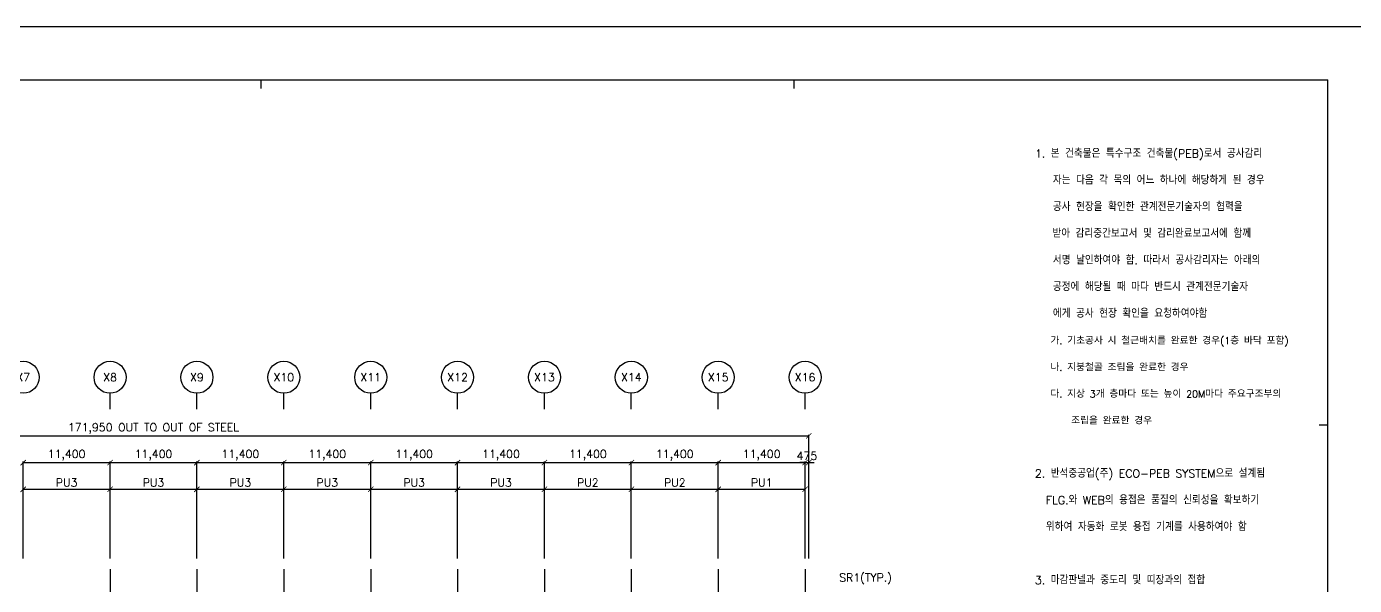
# Model space of a CAD drawing. Header units: metres. Extents: x -297536 to 1852864, y -630451 to -422551.
# Drawn here: x 994724 to 1168964, y -495915 to -422551 of the extents above; entities that cross this region are included whole.
import ezdxf
from ezdxf.enums import TextEntityAlignment as Align

# ---------------------------------------------------------------- set-up
doc = ezdxf.new("R2010")
doc.units = ezdxf.units.M
doc.header["$LTSCALE"] = 700
doc.linetypes.add('CEN', pattern=[62, 60, -1, 0, -1])
for name, color, linetype in [('CEN', 152, 'CEN'), ('DIM', 7, 'Continuous'), ('SYM', 7, 'Continuous'), ('TEX', 3, 'Continuous'), ('된장공장-1$0$WID', 4, 'Continuous')]:
    doc.layers.add(name, color=color, linetype=linetype)
doc.styles.add('HGTXT', font='romans.shx', dxfattribs={"bigfont": 'WHGTXT.shx'})
doc.styles.add('WHGTXT', font='romans.shx', dxfattribs={"bigfont": 'WHGTXT.shx'})
doc.dimstyles.new('KJ', dxfattribs={"dimscale": 700, "dimtxt": 1.5, "dimasz": 1, "dimexe": 0.18, "dimexo": 2, "dimgap": 0.5, "dimtad": 1, "dimdec": 0, "dimzin": 0, "dimdsep": 46, "dimlunit": 6, "dimtxsty": 'HGTXT', "dimblk": 'ARCHTICK', "dimcen": 0.09, "dimclrt": 3, "dimadec": 0, "dimazin": 0, "dimtfac": 1, "dimtdec": 0, "dimtix": 1, "dimtmove": 0, "dimatfit": 0, "dimldrblk": 'OBLIQUE', "dimfxl": 1, "dimtolj": 1, "dimtzin": 0, "dimarcsym": 0})

# ---------------------------------------------------------------- blocks, each defined once
blk = doc.blocks.new('_ArchTick')
at = {"color": 0, "linetype": 'ByBlock', "const_width": 0.15}
blk.add_lwpolyline([(-0.5, -0.5), (0.5, 0.5)], dxfattribs=at)
blk = doc.blocks.new('*D520')
at = {"layer": 'Defpoints', "color": 0, "transparency": 16777216}
for p in [(1097355, -479790), (1096880, -493790), (1097355, -493790)]:
    blk.add_point(p, dxfattribs=at)
at = {"layer": 'DIM', "color": 0, "lineweight": -2, "transparency": 16777216}
for p, q in [((1096880, -479790), (1096180, -479790)), ((1096880, -492390), (1096880, -479664)), ((1096880, -479790), (1097355, -479790)), ((1097355, -492390), (1097355, -479664)), ((1097355, -479790), (1098055, -479790))]:
    blk.add_line(p, q, dxfattribs=at)
at = {"layer": 'DIM', "color": 0, "lineweight": -2, "transparency": 16777216, "xscale": 700, "yscale": 700, "zscale": 700}
blk.add_blockref('_ArchTick', (1096880, -479790), dxfattribs=at)
at = {"layer": 'DIM', "color": 0, "lineweight": -2, "transparency": 16777216, "xscale": 700, "yscale": 700, "zscale": 700, "rotation": 180}
blk.add_blockref('_ArchTick', (1097355, -479790), dxfattribs=at)
at = {"layer": 'DIM', "color": 3, "transparency": 16777216, "insert": (1097118, -478915), "char_height": 1050, "attachment_point": 5, "style": 'HGTXT'}
blk.add_mtext('\\A1;475', dxfattribs=at)
blk = doc.blocks.new('_Oblique')
at = {"color": 0, "linetype": 'ByBlock', "lineweight": -2}
blk.add_line((-0.5, -0.5), (0.5, 0.5), dxfattribs=at)
blk = doc.blocks.new('*D521')
at = {"layer": 'Defpoints', "color": 0, "transparency": 16777216}
for p in [(1097355, -476290), (925405, -493790), (1097355, -493790)]:
    blk.add_point(p, dxfattribs=at)
at = {"layer": 'DIM', "color": 0, "lineweight": -2, "transparency": 16777216}
for p, q in [((925405, -492390), (925405, -476164)), ((925405, -476290), (1097355, -476290)), ((1097355, -492390), (1097355, -476164))]:
    blk.add_line(p, q, dxfattribs=at)
at = {"layer": 'DIM', "color": 0, "lineweight": -2, "transparency": 16777216, "xscale": 700, "yscale": 700, "zscale": 700, "rotation": 180}
blk.add_blockref('_ArchTick', (925405, -476290), dxfattribs=at)
at = {"layer": 'DIM', "color": 0, "lineweight": -2, "transparency": 16777216, "xscale": 700, "yscale": 700, "zscale": 700}
blk.add_blockref('_ArchTick', (1097355, -476290), dxfattribs=at)
at = {"layer": 'DIM', "color": 3, "transparency": 16777216, "insert": (1011380, -475315), "char_height": 1050, "attachment_point": 5, "style": 'HGTXT'}
blk.add_mtext('\\A1;\\A1;171,950 OUT TO OUT OF STEEL', dxfattribs=at)
blk = doc.blocks.new('*D522')
at = {"layer": 'Defpoints', "color": 0, "transparency": 16777216}
for p in [(1005680, -479790), (994280, -493790), (1005680, -493790)]:
    blk.add_point(p, dxfattribs=at)
at = {"layer": 'DIM', "color": 0, "lineweight": -2, "transparency": 16777216}
for p, q in [((994280, -492390), (994280, -479664)), ((994280, -479790), (1005680, -479790)), ((1005680, -492390), (1005680, -479664))]:
    blk.add_line(p, q, dxfattribs=at)
at = {"layer": 'DIM', "color": 0, "lineweight": -2, "transparency": 16777216, "xscale": 700, "yscale": 700, "zscale": 700, "rotation": 180}
blk.add_blockref('_ArchTick', (994280, -479790), dxfattribs=at)
at = {"layer": 'DIM', "color": 0, "lineweight": -2, "transparency": 16777216, "xscale": 700, "yscale": 700, "zscale": 700}
blk.add_blockref('_ArchTick', (1005680, -479790), dxfattribs=at)
at = {"layer": 'DIM', "color": 3, "transparency": 16777216, "insert": (999980, -478815), "char_height": 1050, "attachment_point": 5, "style": 'HGTXT'}
blk.add_mtext('\\A1;11,400', dxfattribs=at)
blk = doc.blocks.new('*D487')
at = {"layer": 'Defpoints', "color": 0, "transparency": 16777216}
for p in [(1017080, -479790), (1005680, -493790), (1017080, -493790)]:
    blk.add_point(p, dxfattribs=at)
at = {"layer": 'DIM', "color": 0, "lineweight": -2, "transparency": 16777216}
for p, q in [((1005680, -492390), (1005680, -479664)), ((1005680, -479790), (1017080, -479790)), ((1017080, -492390), (1017080, -479664))]:
    blk.add_line(p, q, dxfattribs=at)
at = {"layer": 'DIM', "color": 0, "lineweight": -2, "transparency": 16777216, "xscale": 700, "yscale": 700, "zscale": 700, "rotation": 180}
blk.add_blockref('_ArchTick', (1005680, -479790), dxfattribs=at)
at = {"layer": 'DIM', "color": 0, "lineweight": -2, "transparency": 16777216, "xscale": 700, "yscale": 700, "zscale": 700}
blk.add_blockref('_ArchTick', (1017080, -479790), dxfattribs=at)
at = {"layer": 'DIM', "color": 3, "transparency": 16777216, "insert": (1011380, -478815), "char_height": 1050, "attachment_point": 5, "style": 'HGTXT'}
blk.add_mtext('\\A1;11,400', dxfattribs=at)
blk = doc.blocks.new('*D488')
at = {"layer": 'Defpoints', "color": 0, "transparency": 16777216}
for p in [(1028480, -479790), (1017080, -493790), (1028480, -493790)]:
    blk.add_point(p, dxfattribs=at)
at = {"layer": 'DIM', "color": 0, "lineweight": -2, "transparency": 16777216}
for p, q in [((1017080, -492390), (1017080, -479664)), ((1017080, -479790), (1028480, -479790)), ((1028480, -492390), (1028480, -479664))]:
    blk.add_line(p, q, dxfattribs=at)
at = {"layer": 'DIM', "color": 0, "lineweight": -2, "transparency": 16777216, "xscale": 700, "yscale": 700, "zscale": 700, "rotation": 180}
blk.add_blockref('_ArchTick', (1017080, -479790), dxfattribs=at)
at = {"layer": 'DIM', "color": 0, "lineweight": -2, "transparency": 16777216, "xscale": 700, "yscale": 700, "zscale": 700}
blk.add_blockref('_ArchTick', (1028480, -479790), dxfattribs=at)
at = {"layer": 'DIM', "color": 3, "transparency": 16777216, "insert": (1022780, -478815), "char_height": 1050, "attachment_point": 5, "style": 'HGTXT'}
blk.add_mtext('\\A1;11,400', dxfattribs=at)
blk = doc.blocks.new('*D489')
at = {"layer": 'Defpoints', "color": 0, "transparency": 16777216}
for p in [(1039880, -479790), (1028480, -493790), (1039880, -493790)]:
    blk.add_point(p, dxfattribs=at)
at = {"layer": 'DIM', "color": 0, "lineweight": -2, "transparency": 16777216}
for p, q in [((1028480, -492390), (1028480, -479664)), ((1028480, -479790), (1039880, -479790)), ((1039880, -492390), (1039880, -479664))]:
    blk.add_line(p, q, dxfattribs=at)
at = {"layer": 'DIM', "color": 0, "lineweight": -2, "transparency": 16777216, "xscale": 700, "yscale": 700, "zscale": 700, "rotation": 180}
blk.add_blockref('_ArchTick', (1028480, -479790), dxfattribs=at)
at = {"layer": 'DIM', "color": 0, "lineweight": -2, "transparency": 16777216, "xscale": 700, "yscale": 700, "zscale": 700}
blk.add_blockref('_ArchTick', (1039880, -479790), dxfattribs=at)
at = {"layer": 'DIM', "color": 3, "transparency": 16777216, "insert": (1034180, -478815), "char_height": 1050, "attachment_point": 5, "style": 'HGTXT'}
blk.add_mtext('\\A1;11,400', dxfattribs=at)
blk = doc.blocks.new('*D490')
at = {"layer": 'Defpoints', "color": 0, "transparency": 16777216}
for p in [(1051280, -479790), (1039880, -493790), (1051280, -493790)]:
    blk.add_point(p, dxfattribs=at)
at = {"layer": 'DIM', "color": 0, "lineweight": -2, "transparency": 16777216}
for p, q in [((1039880, -492390), (1039880, -479664)), ((1039880, -479790), (1051280, -479790)), ((1051280, -492390), (1051280, -479664))]:
    blk.add_line(p, q, dxfattribs=at)
at = {"layer": 'DIM', "color": 0, "lineweight": -2, "transparency": 16777216, "xscale": 700, "yscale": 700, "zscale": 700, "rotation": 180}
blk.add_blockref('_ArchTick', (1039880, -479790), dxfattribs=at)
at = {"layer": 'DIM', "color": 0, "lineweight": -2, "transparency": 16777216, "xscale": 700, "yscale": 700, "zscale": 700}
blk.add_blockref('_ArchTick', (1051280, -479790), dxfattribs=at)
at = {"layer": 'DIM', "color": 3, "transparency": 16777216, "insert": (1045580, -478815), "char_height": 1050, "attachment_point": 5, "style": 'HGTXT'}
blk.add_mtext('\\A1;11,400', dxfattribs=at)
blk = doc.blocks.new('*D491')
at = {"layer": 'Defpoints', "color": 0, "transparency": 16777216}
for p in [(1062680, -479790), (1051280, -493790), (1062680, -493790)]:
    blk.add_point(p, dxfattribs=at)
at = {"layer": 'DIM', "color": 0, "lineweight": -2, "transparency": 16777216}
for p, q in [((1051280, -492390), (1051280, -479664)), ((1051280, -479790), (1062680, -479790)), ((1062680, -492390), (1062680, -479664))]:
    blk.add_line(p, q, dxfattribs=at)
at = {"layer": 'DIM', "color": 0, "lineweight": -2, "transparency": 16777216, "xscale": 700, "yscale": 700, "zscale": 700, "rotation": 180}
blk.add_blockref('_ArchTick', (1051280, -479790), dxfattribs=at)
at = {"layer": 'DIM', "color": 0, "lineweight": -2, "transparency": 16777216, "xscale": 700, "yscale": 700, "zscale": 700}
blk.add_blockref('_ArchTick', (1062680, -479790), dxfattribs=at)
at = {"layer": 'DIM', "color": 3, "transparency": 16777216, "insert": (1056980, -478815), "char_height": 1050, "attachment_point": 5, "style": 'HGTXT'}
blk.add_mtext('\\A1;11,400', dxfattribs=at)
blk = doc.blocks.new('*D492')
at = {"layer": 'Defpoints', "color": 0, "transparency": 16777216}
for p in [(1074080, -479790), (1062680, -493790), (1074080, -493790)]:
    blk.add_point(p, dxfattribs=at)
at = {"layer": 'DIM', "color": 0, "lineweight": -2, "transparency": 16777216}
for p, q in [((1062680, -492390), (1062680, -479664)), ((1062680, -479790), (1074080, -479790)), ((1074080, -492390), (1074080, -479664))]:
    blk.add_line(p, q, dxfattribs=at)
at = {"layer": 'DIM', "color": 0, "lineweight": -2, "transparency": 16777216, "xscale": 700, "yscale": 700, "zscale": 700, "rotation": 180}
blk.add_blockref('_ArchTick', (1062680, -479790), dxfattribs=at)
at = {"layer": 'DIM', "color": 0, "lineweight": -2, "transparency": 16777216, "xscale": 700, "yscale": 700, "zscale": 700}
blk.add_blockref('_ArchTick', (1074080, -479790), dxfattribs=at)
at = {"layer": 'DIM', "color": 3, "transparency": 16777216, "insert": (1068380, -478815), "char_height": 1050, "attachment_point": 5, "style": 'HGTXT'}
blk.add_mtext('\\A1;11,400', dxfattribs=at)
blk = doc.blocks.new('*D493')
at = {"layer": 'Defpoints', "color": 0, "transparency": 16777216}
for p in [(1085480, -479790), (1074080, -493790), (1085480, -493790)]:
    blk.add_point(p, dxfattribs=at)
at = {"layer": 'DIM', "color": 0, "lineweight": -2, "transparency": 16777216}
for p, q in [((1074080, -492390), (1074080, -479664)), ((1074080, -479790), (1085480, -479790)), ((1085480, -492390), (1085480, -479664))]:
    blk.add_line(p, q, dxfattribs=at)
at = {"layer": 'DIM', "color": 0, "lineweight": -2, "transparency": 16777216, "xscale": 700, "yscale": 700, "zscale": 700, "rotation": 180}
blk.add_blockref('_ArchTick', (1074080, -479790), dxfattribs=at)
at = {"layer": 'DIM', "color": 0, "lineweight": -2, "transparency": 16777216, "xscale": 700, "yscale": 700, "zscale": 700}
blk.add_blockref('_ArchTick', (1085480, -479790), dxfattribs=at)
at = {"layer": 'DIM', "color": 3, "transparency": 16777216, "insert": (1079780, -478815), "char_height": 1050, "attachment_point": 5, "style": 'HGTXT'}
blk.add_mtext('\\A1;11,400', dxfattribs=at)
blk = doc.blocks.new('*D494')
at = {"layer": 'Defpoints', "color": 0, "transparency": 16777216}
for p in [(1096880, -479790), (1085480, -493790), (1096880, -493790)]:
    blk.add_point(p, dxfattribs=at)
at = {"layer": 'DIM', "color": 0, "lineweight": -2, "transparency": 16777216}
for p, q in [((1085480, -492390), (1085480, -479664)), ((1085480, -479790), (1096880, -479790)), ((1096880, -492390), (1096880, -479664))]:
    blk.add_line(p, q, dxfattribs=at)
at = {"layer": 'DIM', "color": 0, "lineweight": -2, "transparency": 16777216, "xscale": 700, "yscale": 700, "zscale": 700, "rotation": 180}
blk.add_blockref('_ArchTick', (1085480, -479790), dxfattribs=at)
at = {"layer": 'DIM', "color": 0, "lineweight": -2, "transparency": 16777216, "xscale": 700, "yscale": 700, "zscale": 700}
blk.add_blockref('_ArchTick', (1096880, -479790), dxfattribs=at)
at = {"layer": 'DIM', "color": 3, "transparency": 16777216, "insert": (1091180, -478815), "char_height": 1050, "attachment_point": 5, "style": 'HGTXT'}
blk.add_mtext('\\A1;11,400', dxfattribs=at)
blk = doc.blocks.new('*D620')
at = {"layer": 'Defpoints', "color": 0, "transparency": 16777216}
for p in [(1005680, -483290), (994280, -493790), (1005680, -493790)]:
    blk.add_point(p, dxfattribs=at)
at = {"layer": 'DIM', "color": 0, "lineweight": -2, "transparency": 16777216}
for p, q in [((994280, -492390), (994280, -483164)), ((994280, -483290), (1005680, -483290)), ((1005680, -492390), (1005680, -483164))]:
    blk.add_line(p, q, dxfattribs=at)
at = {"layer": 'DIM', "color": 0, "lineweight": -2, "transparency": 16777216, "xscale": 700, "yscale": 700, "zscale": 700, "rotation": 180}
blk.add_blockref('_ArchTick', (994280, -483290), dxfattribs=at)
at = {"layer": 'DIM', "color": 0, "lineweight": -2, "transparency": 16777216, "xscale": 700, "yscale": 700, "zscale": 700}
blk.add_blockref('_ArchTick', (1005680, -483290), dxfattribs=at)
at = {"layer": 'DIM', "color": 4, "transparency": 16777216, "insert": (999980, -482415), "char_height": 1050, "attachment_point": 5, "style": 'HGTXT'}
blk.add_mtext('\\A1;PU3', dxfattribs=at)
blk = doc.blocks.new('*D621')
at = {"layer": 'Defpoints', "color": 0, "transparency": 16777216}
for p in [(1017080, -483290), (1005680, -493790), (1017080, -493790)]:
    blk.add_point(p, dxfattribs=at)
at = {"layer": 'DIM', "color": 0, "lineweight": -2, "transparency": 16777216}
for p, q in [((1005680, -492390), (1005680, -483164)), ((1005680, -483290), (1017080, -483290)), ((1017080, -492390), (1017080, -483164))]:
    blk.add_line(p, q, dxfattribs=at)
at = {"layer": 'DIM', "color": 0, "lineweight": -2, "transparency": 16777216, "xscale": 700, "yscale": 700, "zscale": 700, "rotation": 180}
blk.add_blockref('_ArchTick', (1005680, -483290), dxfattribs=at)
at = {"layer": 'DIM', "color": 0, "lineweight": -2, "transparency": 16777216, "xscale": 700, "yscale": 700, "zscale": 700}
blk.add_blockref('_ArchTick', (1017080, -483290), dxfattribs=at)
at = {"layer": 'DIM', "color": 4, "transparency": 16777216, "insert": (1011380, -482415), "char_height": 1050, "attachment_point": 5, "style": 'HGTXT'}
blk.add_mtext('\\A1;PU3', dxfattribs=at)
blk = doc.blocks.new('*D622')
at = {"layer": 'Defpoints', "color": 0, "transparency": 16777216}
for p in [(1028480, -483290), (1017080, -493790), (1028480, -493790)]:
    blk.add_point(p, dxfattribs=at)
at = {"layer": 'DIM', "color": 0, "lineweight": -2, "transparency": 16777216}
for p, q in [((1017080, -492390), (1017080, -483164)), ((1017080, -483290), (1028480, -483290)), ((1028480, -492390), (1028480, -483164))]:
    blk.add_line(p, q, dxfattribs=at)
at = {"layer": 'DIM', "color": 0, "lineweight": -2, "transparency": 16777216, "xscale": 700, "yscale": 700, "zscale": 700, "rotation": 180}
blk.add_blockref('_ArchTick', (1017080, -483290), dxfattribs=at)
at = {"layer": 'DIM', "color": 0, "lineweight": -2, "transparency": 16777216, "xscale": 700, "yscale": 700, "zscale": 700}
blk.add_blockref('_ArchTick', (1028480, -483290), dxfattribs=at)
at = {"layer": 'DIM', "color": 4, "transparency": 16777216, "insert": (1022780, -482415), "char_height": 1050, "attachment_point": 5, "style": 'HGTXT'}
blk.add_mtext('\\A1;PU3', dxfattribs=at)
blk = doc.blocks.new('*D623')
at = {"layer": 'Defpoints', "color": 0, "transparency": 16777216}
for p in [(1039880, -483290), (1028480, -493790), (1039880, -493790)]:
    blk.add_point(p, dxfattribs=at)
at = {"layer": 'DIM', "color": 0, "lineweight": -2, "transparency": 16777216}
for p, q in [((1028480, -492390), (1028480, -483164)), ((1028480, -483290), (1039880, -483290)), ((1039880, -492390), (1039880, -483164))]:
    blk.add_line(p, q, dxfattribs=at)
at = {"layer": 'DIM', "color": 0, "lineweight": -2, "transparency": 16777216, "xscale": 700, "yscale": 700, "zscale": 700, "rotation": 180}
blk.add_blockref('_ArchTick', (1028480, -483290), dxfattribs=at)
at = {"layer": 'DIM', "color": 0, "lineweight": -2, "transparency": 16777216, "xscale": 700, "yscale": 700, "zscale": 700}
blk.add_blockref('_ArchTick', (1039880, -483290), dxfattribs=at)
at = {"layer": 'DIM', "color": 4, "transparency": 16777216, "insert": (1034180, -482415), "char_height": 1050, "attachment_point": 5, "style": 'HGTXT'}
blk.add_mtext('\\A1;PU3', dxfattribs=at)
blk = doc.blocks.new('*D624')
at = {"layer": 'Defpoints', "color": 0, "transparency": 16777216}
for p in [(1051280, -483290), (1039880, -493790), (1051280, -493790)]:
    blk.add_point(p, dxfattribs=at)
at = {"layer": 'DIM', "color": 0, "lineweight": -2, "transparency": 16777216}
for p, q in [((1039880, -492390), (1039880, -483164)), ((1039880, -483290), (1051280, -483290)), ((1051280, -492390), (1051280, -483164))]:
    blk.add_line(p, q, dxfattribs=at)
at = {"layer": 'DIM', "color": 0, "lineweight": -2, "transparency": 16777216, "xscale": 700, "yscale": 700, "zscale": 700, "rotation": 180}
blk.add_blockref('_ArchTick', (1039880, -483290), dxfattribs=at)
at = {"layer": 'DIM', "color": 0, "lineweight": -2, "transparency": 16777216, "xscale": 700, "yscale": 700, "zscale": 700}
blk.add_blockref('_ArchTick', (1051280, -483290), dxfattribs=at)
at = {"layer": 'DIM', "color": 4, "transparency": 16777216, "insert": (1045580, -482415), "char_height": 1050, "attachment_point": 5, "style": 'HGTXT'}
blk.add_mtext('\\A1;PU3', dxfattribs=at)
blk = doc.blocks.new('*D625')
at = {"layer": 'Defpoints', "color": 0, "transparency": 16777216}
for p in [(1062680, -483290), (1051280, -493790), (1062680, -493790)]:
    blk.add_point(p, dxfattribs=at)
at = {"layer": 'DIM', "color": 0, "lineweight": -2, "transparency": 16777216}
for p, q in [((1051280, -492390), (1051280, -483164)), ((1051280, -483290), (1062680, -483290)), ((1062680, -492390), (1062680, -483164))]:
    blk.add_line(p, q, dxfattribs=at)
at = {"layer": 'DIM', "color": 0, "lineweight": -2, "transparency": 16777216, "xscale": 700, "yscale": 700, "zscale": 700, "rotation": 180}
blk.add_blockref('_ArchTick', (1051280, -483290), dxfattribs=at)
at = {"layer": 'DIM', "color": 0, "lineweight": -2, "transparency": 16777216, "xscale": 700, "yscale": 700, "zscale": 700}
blk.add_blockref('_ArchTick', (1062680, -483290), dxfattribs=at)
at = {"layer": 'DIM', "color": 4, "transparency": 16777216, "insert": (1056980, -482415), "char_height": 1050, "attachment_point": 5, "style": 'HGTXT'}
blk.add_mtext('\\A1;PU3', dxfattribs=at)
blk = doc.blocks.new('*D626')
at = {"layer": 'Defpoints', "color": 0, "transparency": 16777216}
for p in [(1074080, -483290), (1062680, -493790), (1074080, -493790)]:
    blk.add_point(p, dxfattribs=at)
at = {"layer": 'DIM', "color": 0, "lineweight": -2, "transparency": 16777216}
for p, q in [((1062680, -492390), (1062680, -483164)), ((1062680, -483290), (1074080, -483290)), ((1074080, -492390), (1074080, -483164))]:
    blk.add_line(p, q, dxfattribs=at)
at = {"layer": 'DIM', "color": 0, "lineweight": -2, "transparency": 16777216, "xscale": 700, "yscale": 700, "zscale": 700, "rotation": 180}
blk.add_blockref('_ArchTick', (1062680, -483290), dxfattribs=at)
at = {"layer": 'DIM', "color": 0, "lineweight": -2, "transparency": 16777216, "xscale": 700, "yscale": 700, "zscale": 700}
blk.add_blockref('_ArchTick', (1074080, -483290), dxfattribs=at)
at = {"layer": 'DIM', "color": 4, "transparency": 16777216, "insert": (1068380, -482415), "char_height": 1050, "attachment_point": 5, "style": 'HGTXT'}
blk.add_mtext('\\A1;PU2', dxfattribs=at)
blk = doc.blocks.new('*D627')
at = {"layer": 'Defpoints', "color": 0, "transparency": 16777216}
for p in [(1085480, -483290), (1074080, -493790), (1085480, -493790)]:
    blk.add_point(p, dxfattribs=at)
at = {"layer": 'DIM', "color": 0, "lineweight": -2, "transparency": 16777216}
for p, q in [((1074080, -492390), (1074080, -483164)), ((1074080, -483290), (1085480, -483290)), ((1085480, -492390), (1085480, -483164))]:
    blk.add_line(p, q, dxfattribs=at)
at = {"layer": 'DIM', "color": 0, "lineweight": -2, "transparency": 16777216, "xscale": 700, "yscale": 700, "zscale": 700, "rotation": 180}
blk.add_blockref('_ArchTick', (1074080, -483290), dxfattribs=at)
at = {"layer": 'DIM', "color": 0, "lineweight": -2, "transparency": 16777216, "xscale": 700, "yscale": 700, "zscale": 700}
blk.add_blockref('_ArchTick', (1085480, -483290), dxfattribs=at)
at = {"layer": 'DIM', "color": 4, "transparency": 16777216, "insert": (1079780, -482415), "char_height": 1050, "attachment_point": 5, "style": 'HGTXT'}
blk.add_mtext('\\A1;PU2', dxfattribs=at)
blk = doc.blocks.new('*D628')
at = {"layer": 'Defpoints', "color": 0, "transparency": 16777216}
for p in [(1096880, -483290), (1085480, -493790), (1096880, -493790)]:
    blk.add_point(p, dxfattribs=at)
at = {"layer": 'DIM', "color": 0, "lineweight": -2, "transparency": 16777216}
for p, q in [((1085480, -492390), (1085480, -483164)), ((1085480, -483290), (1096880, -483290)), ((1096880, -492390), (1096880, -483164))]:
    blk.add_line(p, q, dxfattribs=at)
at = {"layer": 'DIM', "color": 0, "lineweight": -2, "transparency": 16777216, "xscale": 700, "yscale": 700, "zscale": 700, "rotation": 180}
blk.add_blockref('_ArchTick', (1085480, -483290), dxfattribs=at)
at = {"layer": 'DIM', "color": 0, "lineweight": -2, "transparency": 16777216, "xscale": 700, "yscale": 700, "zscale": 700}
blk.add_blockref('_ArchTick', (1096880, -483290), dxfattribs=at)
at = {"layer": 'DIM', "color": 4, "transparency": 16777216, "insert": (1091180, -482415), "char_height": 1050, "attachment_point": 5, "style": 'HGTXT'}
blk.add_mtext('\\A1;PU1', dxfattribs=at)
blk = doc.blocks.new('Form01')
at = {"ltscale": 0.015}
blk.add_lwpolyline([(0, 0), (420, 0), (420, -297), (0, -297)], close=True, dxfattribs=at)
at = {"layer": '된장공장-1$0$WID', "ltscale": 250}
for p, q in [((10, -10), (410, -10)), ((210, -10), (210, -11.62)), ((310, -11.62), (310, -10)), ((410, -287), (410, -10)), ((410, -74.77), (408.38, -74.77))]:
    blk.add_line(p, q, dxfattribs=at)

msp = doc.modelspace()

# ---------------------------------------------------------------- linework, layer by layer
at = {"layer": 'CEN'}
for p, q in [((1005680, -493790), (1005680, -563790)), ((1017080, -493790), (1017080, -563790)), ((1028480, -493790), (1028480, -563790)), ((1039880, -493790), (1039880, -563790)), ((1051280, -493790), (1051280, -563790)), ((1062680, -493790), (1062680, -563790)), ((1074080, -493790), (1074080, -563790)), ((1085480, -493790), (1085480, -563790)), ((1096880, -493790), (1096880, -563790))]:
    msp.add_line(p, q, dxfattribs=at)
at = {"layer": 'SYM'}
for p, q in [((1005680, -472790), (1005680, -470690)), ((1017080, -472790), (1017080, -470690)), ((1028480, -472790), (1028480, -470690)), ((1039880, -472790), (1039880, -470690)), ((1051280, -472790), (1051280, -470690)), ((1062680, -472790), (1062680, -470690)), ((1074080, -472790), (1074080, -470690)), ((1085480, -472790), (1085480, -470690)), ((1096880, -472790), (1096880, -470690))]:
    msp.add_line(p, q, dxfattribs=at)
for centre in [(994280, -468590), (1005680, -468590), (1017080, -468590), (1028480, -468590), (1039880, -468590), (1051280, -468590), (1062680, -468590), (1074080, -468590), (1085480, -468590), (1096880, -468590)]:
    msp.add_circle(centre, 2100, dxfattribs=at)

# ---------------------------------------------------------------- block references
at = {"xscale": 700, "yscale": 700, "zscale": 700}
msp.add_blockref('Form01', (878464.2, -422550.9), dxfattribs=at)

# ---------------------------------------------------------------- texts
at = {"layer": 'TEX', "color": 3, "style": 'WHGTXT'}
for s, height, p in [('1. 본 건축물은 특수구조 건축물(PEB)로서 공사감리', 1050, (1127044.2, -439746.2)), ('   자는 다음 각 목의 어느 하나에 해당하게 된 경우', 1050, (1127044.2, -443246.2)), ('   공사 현장을 확인한 관계전문기술자의 협력을 ', 1050, (1127044.2, -446746.2)), ('   받아 감리중간보고서 및 감리완료보고서에 함께', 1050, (1126993.5, -450246.2)), ('   서명 날인하여야 함. 따라서 공사감리자는 아래의 ', 1050, (1127044.2, -453746.2)), ('   공정에 해당될 때 마다 반드시 관계전문기술자', 1050, (1127044.2, -457246.2)), ('   에게 공사 현장 확인을 요청하여야함', 1050, (1127044.2, -460746.2)), ('   가. 기초공사 시 철근배치를 완료한 경우(1층 바닥 포함)', 910, (1127044.2, -464246.2)), ('   나. 지붕철골 조립을 완료한 경우', 910, (1127044.2, -467746.2)), ('   다. 지상 3개 층마다 또는 높이 20M마다 주요구조부의 ', 910, (1127044.2, -471246.2)), ('       조립을 완료한 경우', 910, (1127044.2, -474746.2)), ('2. 반석중공업(주) ECO-PEB SYSTEM으로 설계됨', 1050, (1127036.6, -481746.2)), ('  FLG.와 WEB의 용접은 품질의 신뢰성을 확보하기', 1050, (1127036, -485246.2)), ('  위하여 자동화 로봇 용접 기계를 사용하여야 함', 1050, (1127035.3, -488746.2)), ('3. 마감판넬과 중도리 및 띠장과의 접합 ', 1050, (1127036.6, -495746.2))]:
    msp.add_text(s, height=height, dxfattribs=at).set_placement(p)
at = {"layer": 'TEX', "style": 'WHGTXT'}
for s, p in [('X7', (994280, -468590)), ('X8', (1005680, -468590)), ('X9', (1017080, -468590)), ('X10', (1028480, -468590)), ('X11', (1039880, -468590)), ('X12', (1051280, -468590)), ('X13', (1062680, -468590)), ('X14', (1074080, -468590)), ('X15', (1085480, -468590)), ('X16', (1096880, -468590))]:
    msp.add_text(s, height=1050, dxfattribs=at).set_placement(p, align=Align.MIDDLE)
at = {"layer": 'TEX', "color": 3, "style": 'WHGTXT'}
msp.add_text('SR1(TYP.)', height=1050, dxfattribs=at).set_placement((1101357.1, -495722.1), align=Align.BOTTOM_LEFT)

# ---------------------------------------------------------------- dimensions: what is measured, and where the dimension line sits
at = {"layer": 'DIM'}
dim = msp.add_linear_dim(base=(1097355, -476290), p1=(925405, -493790), p2=(1097355, -493790), angle=180, text='\\A1;<> OUT TO OUT OF STEEL', dimstyle='KJ', override={"dimtxsty": 'HGTXT', "dimldrblk": 'Oblique'}, dxfattribs=at)
dim.commit()
dim.dimension.update_dxf_attribs({"geometry": '*D521', "text_midpoint": (1011380, -475315)})
for base, p1, p2, picture, middle in [((1005680, -479790), (994280, -493790), (1005680, -493790), '*D522', (999980, -478815)), ((1017080, -479790), (1005680, -493790), (1017080, -493790), '*D487', (1011380, -478815)), ((1028480, -479790), (1017080, -493790), (1028480, -493790), '*D488', (1022780, -478815)), ((1039880, -479790), (1028480, -493790), (1039880, -493790), '*D489', (1034180, -478815)), ((1051280, -479790), (1039880, -493790), (1051280, -493790), '*D490', (1045580, -478815)), ((1062680, -479790), (1051280, -493790), (1062680, -493790), '*D491', (1056980, -478815)), ((1074080, -479790), (1062680, -493790), (1074080, -493790), '*D492', (1068380, -478815)), ((1085480, -479790), (1074080, -493790), (1085480, -493790), '*D493', (1079780, -478815)), ((1096880, -479790), (1085480, -493790), (1096880, -493790), '*D494', (1091180, -478815)), ((1097355, -479790), (1096880, -493790), (1097355, -493790), '*D520', (1097117.5, -478915))]:
    dim = msp.add_linear_dim(base=base, p1=p1, p2=p2, angle=180, dimstyle='KJ', override={"dimtxsty": 'HGTXT', "dimldrblk": 'Oblique'}, dxfattribs=at)
    dim.commit()
    dim.dimension.update_dxf_attribs({"geometry": picture, "text_midpoint": middle})
for base, p1, p2, text, picture, middle in [((1005680, -483290), (994280, -493790), (1005680, -493790), 'PU3', '*D620', (999980, -482415)), ((1017080, -483290), (1005680, -493790), (1017080, -493790), 'PU3', '*D621', (1011380, -482415)), ((1028480, -483290), (1017080, -493790), (1028480, -493790), 'PU3', '*D622', (1022780, -482415)), ((1039880, -483290), (1028480, -493790), (1039880, -493790), 'PU3', '*D623', (1034180, -482415)), ((1051280, -483290), (1039880, -493790), (1051280, -493790), 'PU3', '*D624', (1045580, -482415)), ((1062680, -483290), (1051280, -493790), (1062680, -493790), 'PU3', '*D625', (1056980, -482415)), ((1074080, -483290), (1062680, -493790), (1074080, -493790), 'PU2', '*D626', (1068380, -482415)), ((1085480, -483290), (1074080, -493790), (1085480, -493790), 'PU2', '*D627', (1079780, -482415)), ((1096880, -483290), (1085480, -493790), (1096880, -493790), 'PU1', '*D628', (1091180, -482415))]:
    dim = msp.add_linear_dim(base=base, p1=p1, p2=p2, text=text, dimstyle='KJ', override={"dimclrt": 4}, dxfattribs=at)
    dim.commit()
    dim.dimension.update_dxf_attribs({"geometry": picture, "text_midpoint": middle})

doc.saveas('drawing.dxf')
